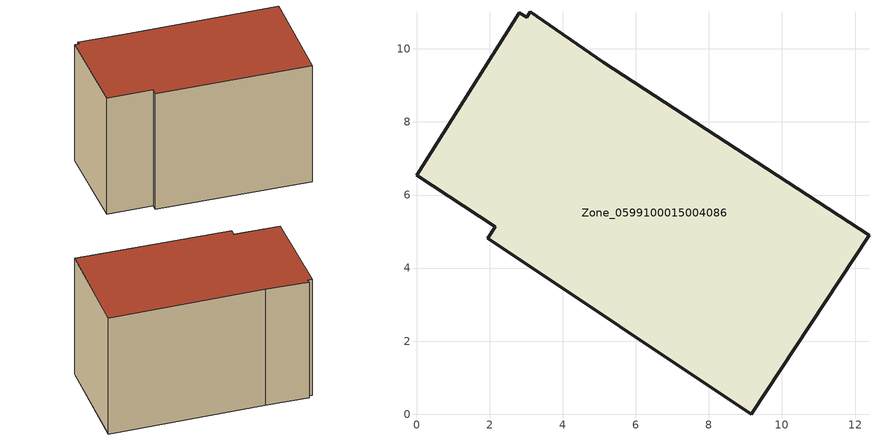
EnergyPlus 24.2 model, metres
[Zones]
Zone_0599100015004086
 floor ground (C_G): 5.11,9.64 12.38,4.9 9.17,0 1.95,4.81 2.15,5.13 0,6.55 2.81,10.99 3.02,10.86 3.11,11.02 z0.77
 wall outside (C_F): 12.38,4.9 5.11,9.64 3.11,11.02 3.02,10.86 2.81,10.99 0,6.55 2.15,5.13 1.95,4.81 9.17,0 12.38,4.9 z0.77:8.18
 roof outside (C_R): 3.02,10.86 2.81,10.99 0,6.55 2.15,5.13 1.95,4.81 9.17,0 12.38,4.9 5.11,9.64 3.11,11.02 z8.18
[BUILDING]
Pand.0599100015004086: North Axis=0; Terrain=City; Loads Convergence Tolerance Value=0.04; Temperature Convergence Tolerance Value=0.4; Solar Distribution=FullExterior; Maximum Number of Warmup Days=25; Minimum Number of Warmup Days=1
[Site:Location]
Rotterdam.The.Hague.AP_ZH_NLD Design_Conditions: Latitude=51.96; Longitude=4.45; Time Zone=1; Elevation=-4.5
[SITE:GROUNDTEMPERATURE:BUILDINGSURFACE]
18, 18, 18, 18, 18, 18, 18, 18, 18, 18, 18, 18
[MATERIAL] Thermal Absorptance=0.9; Solar Absorptance=0.7; Visible Absorptance=0.7
Name | Roughness | Thickness | Conductivity | Density | Specific Heat
G.TC.1975-1991 | MediumSmooth | 0.15 | 0.288461 | 540 | 1210
F.TC.1975-1991 | Rough | 0.3 | 0.230769 | 1920 | 840
R.TC.1975-1991 | MediumRough | 0.2 | 0.153846 | 1500 | 1000
[CONSTRUCTION]
C_G: G.TC.1975-1991
C_F: F.TC.1975-1991
C_R: R.TC.1975-1991
[ZONE]
Zone_0599100015004086: Type=1; Multiplier=1; Ceiling Height=Autocalculate; Volume=Autocalculate; Floor Area=autocalculate; Part of Total Floor Area=Yes
[ZONEINFILTRATION:DESIGNFLOWRATE]
Infil_Zone_0599100015004086: Zone or ZoneList or Space or SpaceList=Zone_0599100015004086; Schedule=AlwaysOn; Design Flow Rate Calculation Method=Flow/Area; Flow Rate per Floor Area=0.003; Constant Term Coefficient=1; Temperature Term Coefficient=0; Velocity Term Coefficient=0; Velocity Squared Term Coefficient=0
[HVACTEMPLATE:ZONE:IDEALLOADSAIRSYSTEM]
Zone_0599100015004086: Maximum Heating Supply Air Temperature=50; Minimum Cooling Supply Air Temperature=13; Maximum Heating Supply Air Humidity Ratio=0.0156; Minimum Cooling Supply Air Humidity Ratio=0.0077; Heating Limit=NoLimit; Cooling Limit=NoLimit; Dehumidification Control Type=ConstantSensibleHeatRatio; Cooling Sensible Heat Ratio=0.7; Dehumidification Setpoint=60; Humidification Control Type=None; Humidification Setpoint=30; Outdoor Air Method=None; Outdoor Air Flow Rate per Person=0.00944; Outdoor Air Flow Rate per Zone Floor Area=0; Outdoor Air Flow Rate per Zone=0; Demand Controlled Ventilation Type=None; Outdoor Air Economizer Type=NoEconomizer; Heat Recovery Type=None; Sensible Heat Recovery Effectiveness=0.7; Latent Heat Recovery Effectiveness=0.65
[ZONECONTROL:THERMOSTAT]
ThermostatControl_Zone_0599100015004086: Zone or ZoneList=Zone_0599100015004086; Control Type Schedule=DualSetpointControlType; Control 1=Thermostat_Zone_0599100015004086; Temperature Difference Between Cutout And Setpoint=0
[THERMOSTATSETPOINT:DUALSETPOINT]
Thermostat_Zone_0599100015004086: Heating Setpoint Temperature Schedule=HeatingSetpoint_Zone_0599100015004086; Cooling Setpoint Temperature Schedule=CoolingSetpoint_Zone_0599100015004086
[SCHEDULE:COMPACT]
HeatingSetpoint_Zone_0599100015004086: Through: 12/31, For: AllDays, Until: 24:00, 21
CoolingSetpoint_Zone_0599100015004086: Through: 12/31, For: AllDays, Until: 24:00, 24
DualSetpointControlType: Through: 12/31, For: AllDays, Until: 24:00, 4
AlwaysOn: Through: 12/31, For: AllDays, Until: 24:00, 1
